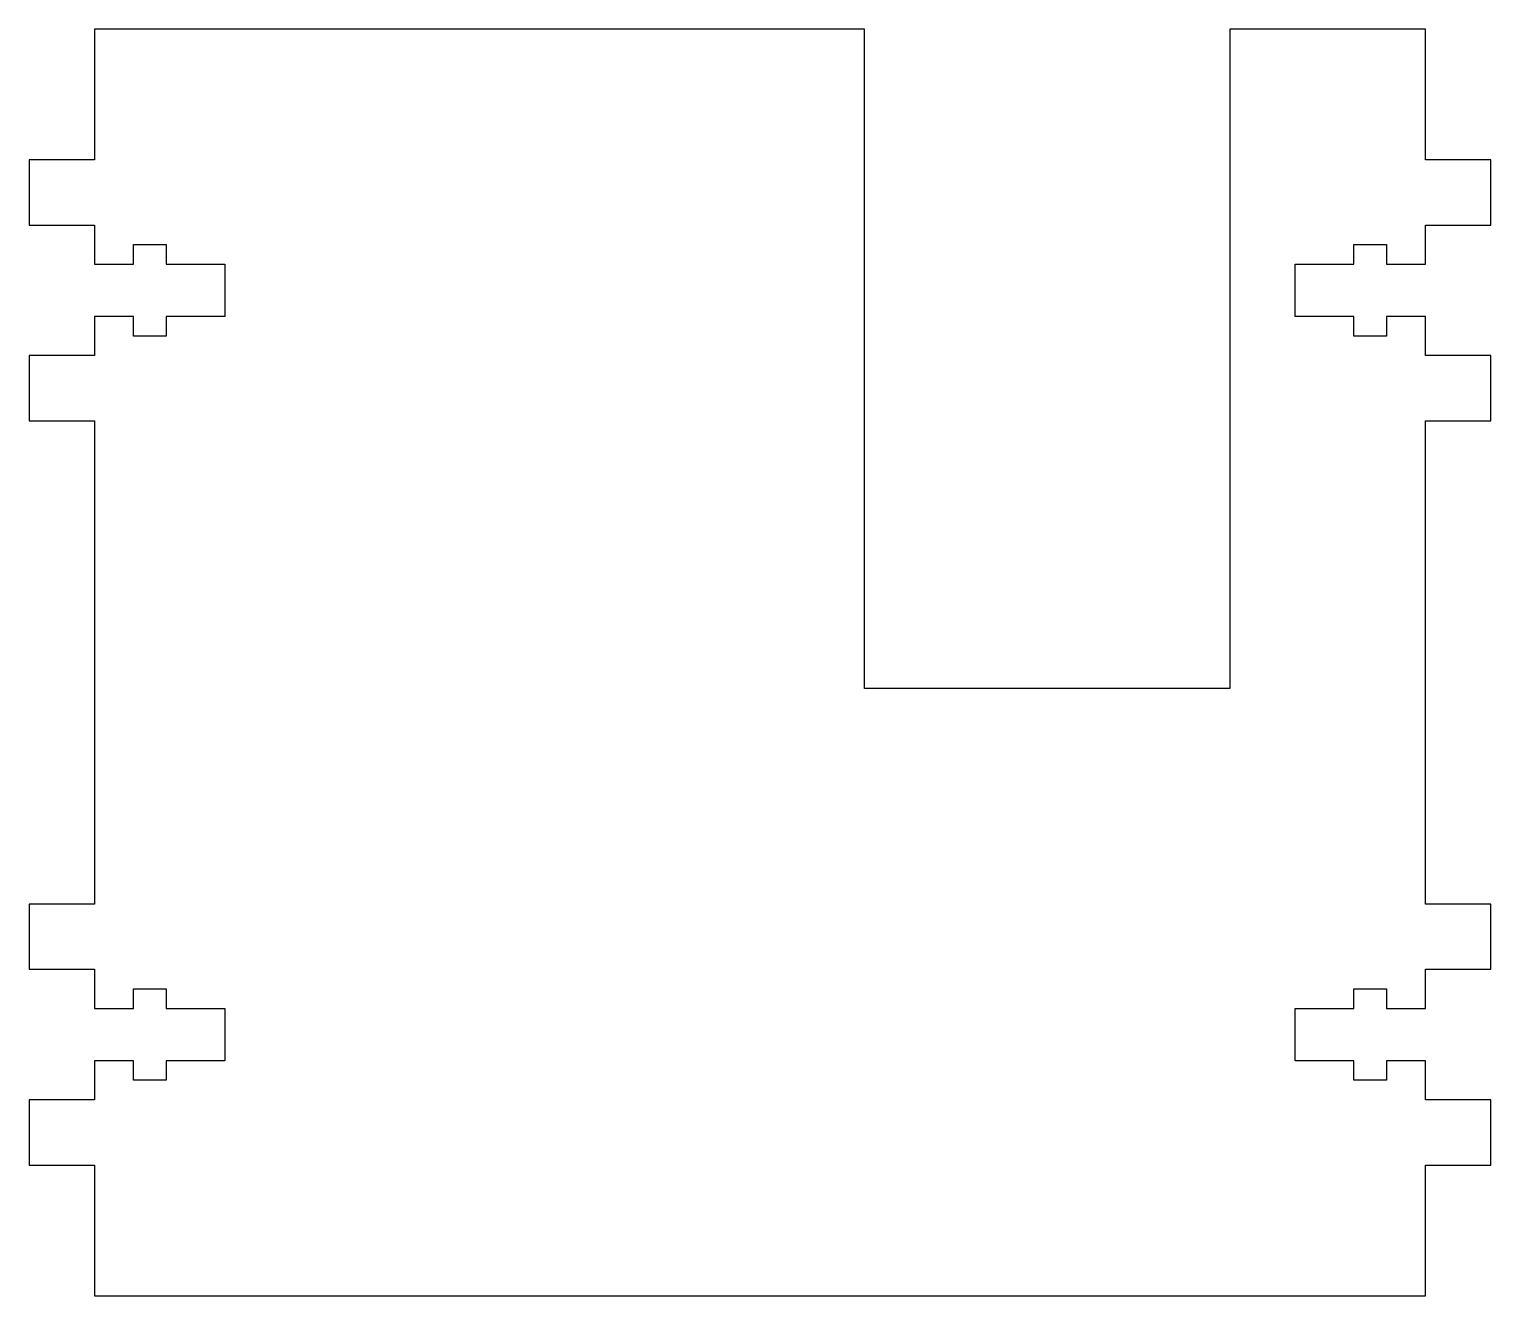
# Model space of a CAD drawing. Header units: millimetres. Extents: x 36 to 148, y -46 to 51.
import ezdxf

# ---------------------------------------------------------------- set-up
doc = ezdxf.new("R2010")
doc.units = ezdxf.units.MM

msp = doc.modelspace()

# ---------------------------------------------------------------- linework, layer by layer
at = {"color": 7, "linetype": 'Continuous', "lineweight": 25}
for p, q in [((41.48, 51.33), (41.48, 41.33)), ((100.48, 51.33), (41.48, 51.33)), ((100.48, 0.83), (100.48, 51.33)), ((143.48, 51.33), (128.48, 51.33)), ((128.48, 51.33), (128.48, 0.83)), ((143.48, 41.33), (143.48, 51.33)), ((41.48, 41.33), (36.48, 41.33)), ((36.48, 41.33), (36.48, 36.33)), ((148.48, 41.33), (143.48, 41.33)), ((148.48, 36.33), (148.48, 41.33)), ((36.48, 36.33), (41.48, 36.33)), ((41.48, 36.33), (41.48, 33.33)), ((143.48, 33.33), (143.48, 36.33)), ((143.48, 36.33), (148.48, 36.33)), ((44.48, 33.33), (44.48, 34.83)), ((44.48, 34.83), (46.98, 34.83)), ((46.98, 34.83), (46.98, 33.33)), ((137.98, 33.33), (137.98, 34.83)), ((137.98, 34.83), (140.48, 34.83)), ((140.48, 34.83), (140.48, 33.33)), ((41.48, 33.33), (44.48, 33.33)), ((46.98, 33.33), (51.48, 33.33)), ((51.48, 33.33), (51.48, 29.33)), ((133.48, 29.33), (133.48, 33.33)), ((133.48, 33.33), (137.98, 33.33)), ((140.48, 33.33), (143.48, 33.33)), ((44.48, 29.33), (41.48, 29.33)), ((41.48, 29.33), (41.48, 26.33)), ((44.48, 27.83), (44.48, 29.33)), ((51.48, 29.33), (46.98, 29.33)), ((46.98, 29.33), (46.98, 27.83)), ((137.98, 29.33), (133.48, 29.33)), ((137.98, 27.83), (137.98, 29.33)), ((143.48, 29.33), (140.48, 29.33)), ((140.48, 29.33), (140.48, 27.83)), ((143.48, 26.33), (143.48, 29.33)), ((46.98, 27.83), (44.48, 27.83)), ((140.48, 27.83), (137.98, 27.83)), ((41.48, 26.33), (36.48, 26.33)), ((36.48, 26.33), (36.48, 21.33)), ((148.48, 26.33), (143.48, 26.33)), ((148.48, 21.33), (148.48, 26.33)), ((36.48, 21.33), (41.48, 21.33)), ((41.48, 21.33), (41.48, -15.67)), ((143.48, -15.67), (143.48, 21.33)), ((143.48, 21.33), (148.48, 21.33)), ((128.48, 0.83), (100.48, 0.83)), ((41.48, -15.67), (36.48, -15.67)), ((36.48, -15.67), (36.48, -20.67)), ((148.48, -15.67), (143.48, -15.67)), ((148.48, -20.67), (148.48, -15.67)), ((36.48, -20.67), (41.48, -20.67)), ((41.48, -20.67), (41.48, -23.67)), ((143.48, -23.67), (143.48, -20.67)), ((143.48, -20.67), (148.48, -20.67)), ((44.48, -23.67), (44.48, -22.17)), ((44.48, -22.17), (46.98, -22.17)), ((46.98, -22.17), (46.98, -23.67)), ((137.98, -23.67), (137.98, -22.17)), ((137.98, -22.17), (140.48, -22.17)), ((140.48, -22.17), (140.48, -23.67)), ((41.48, -23.67), (44.48, -23.67)), ((46.98, -23.67), (51.48, -23.67)), ((51.48, -23.67), (51.48, -27.67)), ((133.48, -27.67), (133.48, -23.67)), ((133.48, -23.67), (137.98, -23.67)), ((140.48, -23.67), (143.48, -23.67)), ((44.48, -27.67), (41.48, -27.67)), ((41.48, -27.67), (41.48, -30.67)), ((44.48, -29.17), (44.48, -27.67)), ((51.48, -27.67), (46.98, -27.67)), ((46.98, -27.67), (46.98, -29.17)), ((137.98, -27.67), (133.48, -27.67)), ((137.98, -29.17), (137.98, -27.67)), ((143.48, -27.67), (140.48, -27.67)), ((140.48, -27.67), (140.48, -29.17)), ((143.48, -30.67), (143.48, -27.67)), ((46.98, -29.17), (44.48, -29.17)), ((140.48, -29.17), (137.98, -29.17)), ((41.48, -30.67), (36.48, -30.67)), ((36.48, -30.67), (36.48, -35.67)), ((148.48, -30.67), (143.48, -30.67)), ((148.48, -35.67), (148.48, -30.67)), ((36.48, -35.67), (41.48, -35.67)), ((41.48, -35.67), (41.48, -45.67)), ((143.48, -45.67), (143.48, -35.67)), ((143.48, -35.67), (148.48, -35.67)), ((41.48, -45.67), (143.48, -45.67))]:
    msp.add_line(p, q, dxfattribs=at)

doc.saveas('drawing.dxf')
